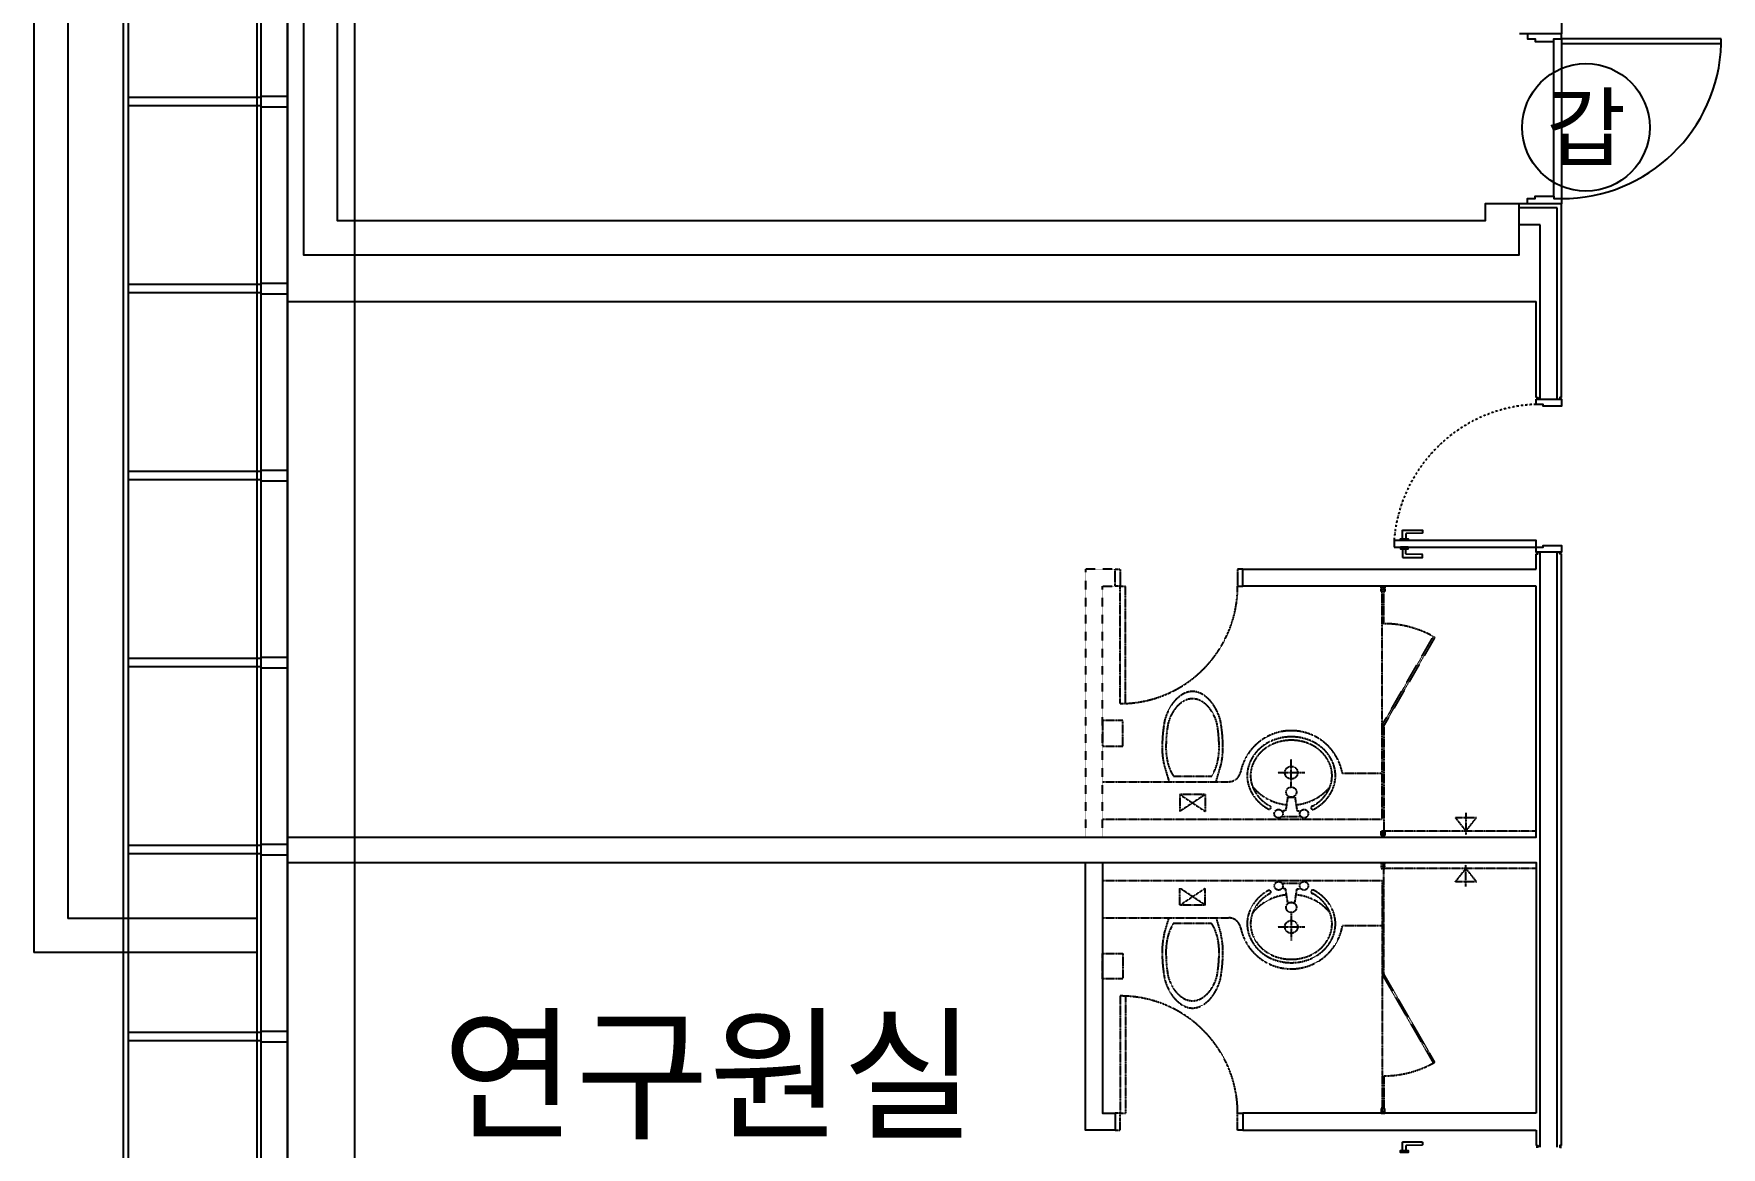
# Model space of a CAD drawing. Header units: metres. Extents: x 630750 to 860239, y 578133 to 726633.
# Drawn here: x 677618 to 687544, y 650960 to 657510 of the extents above; entities that cross this region are included whole.
import ezdxf
from ezdxf.enums import TextEntityAlignment as Align

# ---------------------------------------------------------------- set-up
doc = ezdxf.new("R2010")
doc.units = ezdxf.units.M
for name, pattern in [('DASHDOT', [25.4, 12.7, -6.35, 0, -6.35]), ('HID1', [0.375, 0.25, -0.125]), ('HIDDEN', [2, 1, -1])]:
    doc.linetypes.add(name, pattern=pattern)
doc.layers.add('A-CEN-1', color=1, linetype='Continuous', plot=False)
for name, color, linetype in [('A-CON', 2, 'Continuous'), ('A-DOR', 4, 'Continuous'), ('A-HAT-253', 253, 'Continuous'), ('A-TXT', 3, 'Continuous'), ('A-WAL-DW', 7, 'Continuous'), ('A-WALL-CONC', 2, 'Continuous'), ('A-WIN-GLASS', 4, 'Continuous'), ('DOR', 4, 'Continuous'), ('INT', 117, 'Continuous'), ('KUK-DOOR', 4, 'Continuous'), ('KUK-DOOR-FRAME', 4, 'Continuous'), ('KUK-WALL-DRYWALL', 4, 'Continuous'), ('KUK-WALL-FIN 1', 30, 'Continuous'), ('블럭', 7, 'Continuous'), ('외장그레이팅', 4, 'Continuous'), ('프레임', 5, 'Continuous')]:
    doc.layers.add(name, color=color, linetype=linetype)
doc.styles.add('TEXT', font='')
doc.styles.add('TEXT(돋음)', font='')
doc.styles.get('TEXT').set_extended_font_data('DotumChe')
doc.styles.get('TEXT(돋음)').set_extended_font_data('Dotum')

# ---------------------------------------------------------------- blocks, each defined once
blk = doc.blocks.new('A$C78790056')
at = {"layer": 'A-WIN-GLASS'}
blk.add_lwpolyline([(115.5, 191.4), (58.1, 208.8), (12.8, 59.5), (70.2, 42.1)], close=True, dxfattribs=at)
blk = doc.blocks.new('dor-1000x200conc')
at = {"layer": 'A-DOR'}
for p, q in [((30, 1139.5), (30, 200)), ((60, 1139.5), (30, 1139.5)), ((60, 1139.5), (60, 200)), ((30, 200), (60, 200))]:
    blk.add_line(p, q, dxfattribs=at)
for points in [[(0, 200), (0, 0), (30, 0), (30, 45), (45, 45), (45, 155), (30, 155), (30, 200)], [(1000, 200), (1000, 0), (970, 0), (970, 45), (955, 45), (955, 155), (970, 155), (970, 200)]]:
    blk.add_lwpolyline(points, close=True, dxfattribs=at)
blk.add_arc((30, 200), 940, 0, 88.17288, dxfattribs=at)
at = {"layer": 'DOR', "color": 9}
for points in [[(30, 200), (970, 200)], [(955, 155), (45, 155)]]:
    blk.add_lwpolyline(points, dxfattribs=at)

msp = doc.modelspace()

# ---------------------------------------------------------------- linework, layer by layer
at = {"layer": 'A-CEN-1', "linetype": 'Continuous'}
msp.add_line((679504.4, 706258.8, 0), (679504.4, 627125.8, 0), dxfattribs=at)
at = {"layer": 'A-HAT-253'}
msp.add_line((679110.4, 626833.6, 0), (679110.4, 665252, 0), dxfattribs=at)
at = {"layer": 'A-WAL-DW'}
for p, q in [((686454.5, 652784.9), (686454.5, 653309.9)), ((679110.4, 652784.9), (683804.4, 652784.9)), ((683804.4, 652784.9), (686454.5, 652784.9)), ((679110.4, 652634.9), (683804.4, 652634.9)), ((683804.4, 652634.9), (686454.5, 652634.9)), ((683804.5, 651059.9), (683804.5, 652634.9)), ((683904.5, 652634.9), (683904.5, 651159.9)), ((686454.5, 652634.9), (686454.5, 652119.9)), ((683904.5, 651159.9), (683979.5, 651159.9)), ((683979.5, 651159.9), (683979.5, 651059.9)), ((686454.5, 651159.9), (684729.5, 651159.9)), ((683979.5, 651059.9), (683804.5, 651059.9)), ((684729.5, 651059.9), (686454.5, 651059.9))]:
    msp.add_line(p, q, dxfattribs=at)
at = {"layer": 'A-WAL-DW', "linetype": 'HIDDEN'}
msp.add_line((684729.5, 651159.9), (684729.5, 651059.9), dxfattribs=at)
at = {"layer": 'A-WAL-DW'}
for points in [[(679110.4, 655934.9), (686454.4, 655934.9)], [(686454.4, 654359.9), (686454.5, 654449.9)], [(686454.4, 654259.9), (684729.4, 654259.9), (684729.4, 654359.9), (686454.4, 654359.9)], [(686454.5, 654259.9), (684729.5, 654259.9), (684729.5, 654359.9), (686454.5, 654359.9)], [(683904.4, 652784.9), (686454.4, 652784.9), (686454.4, 654259.9)], [(679110.4, 652784.9), (683804.4, 652784.9)], [(679110.4, 652784.9), (683804.4, 652784.9)], [(679110.4, 652634.9), (683804.4, 652634.9)], [(679110.4, 652634.9), (683804.4, 652634.9)], [(683904.4, 652634.9), (683904.4, 651159.9), (683979.4, 651159.9), (683979.4, 651059.9), (683804.4, 651059.9), (683804.4, 652634.9)], [(683904.5, 652634.9), (683904.5, 651159.9), (683979.5, 651159.9), (683979.5, 651059.9), (683804.5, 651059.9), (683804.5, 652634.9)], [(683904.4, 652634.9), (686454.4, 652634.9), (686454.4, 651159.9)], [(686454.4, 651159.9), (684729.4, 651159.9), (684729.4, 651059.9), (686454.4, 651059.9)], [(686454.5, 651159.9), (684729.5, 651159.9), (684729.5, 651059.9), (686454.5, 651059.9)], [(686454.4, 651059.9), (686454.4, 650969.9)]]:
    msp.add_lwpolyline(points, dxfattribs=at)
at = {"layer": 'A-WAL-DW', "linetype": 'HIDDEN'}
for points in [[(683904.4, 652784.9), (683904.4, 654259.9), (683979.4, 654259.9), (683979.4, 654359.9), (683804.4, 654359.9), (683804.4, 652784.9)], [(683904.5, 652784.9), (683904.5, 654259.9), (683979.5, 654259.9), (683979.5, 654359.9), (683804.5, 654359.9), (683804.5, 652784.9)]]:
    msp.add_lwpolyline(points, dxfattribs=at)
at = {"layer": 'A-WALL-CONC'}
for p, q in [((677618.4, 664304.6, 0), (677618.3, 652104.6, 0)), ((677818.4, 664104.6, 0), (677818.4, 652304.6, 0)), ((678930.4, 652304.6, 0), (677818.4, 652304.6, 0)), ((678930.4, 652104.6, 0), (677618.3, 652104.6, 0))]:
    msp.add_line(p, q, dxfattribs=at)
at = {"layer": 'A-WALL-CONC', "elevation": 0}
msp.add_lwpolyline([(679204.4, 658960.2), (679204.4, 656210.2), (686354.4, 656210.2), (686354.4, 656510.2), (686154.4, 656510.2), (686154.4, 656410.2), (679404.4, 656410.2), (679404.4, 658960.2)], dxfattribs=at)
at = {"layer": 'A-WIN-GLASS'}
for p, q in [((678930.4, 665494.7, 0), (678930.4, 626700.1, 0)), ((678954.4, 665462.3, 0), (678954.4, 626717.9, 0))]:
    msp.add_line(p, q, dxfattribs=at)
at = {"layer": 'A-WIN-GLASS', "color": 9}
msp.add_line((679110.4, 665252, 0), (679110.4, 626866.2, 0), dxfattribs=at)
at = {"layer": 'INT', "linetype": 'HID1', "ltscale": 3}
for p, q in [((684009.4, 653569.8), (684009.4, 654259.8)), ((684009.4, 654259.8), (684039.4, 654259.8)), ((684009.4, 653569.8), (684009.4, 654259.8)), ((684009.4, 654259.8), (684039.4, 654259.8)), ((684039.4, 653570.5), (684039.4, 654259.8)), ((684039.4, 653570.5), (684039.4, 654259.8)), ((685549.4, 653440.4), (685549.4, 654039.8)), ((685549.4, 653440.4), (685549.4, 654039.8)), ((684572.6, 653110.4), (684601.3, 653207.8)), ((684572.6, 653110.4), (684601.3, 653207.8)), ((685014.9, 653083.5), (685014.9, 653243.5)), ((685014.9, 653083.5), (685014.9, 653243.5)), ((684934.9, 653163.5), (685094.9, 653163.5)), ((684934.9, 653163.5), (685094.9, 653163.5)), ((685549.4, 653157.8), (685315.5, 653157.8)), ((685549.4, 653157.8), (685315.5, 653157.8)), ((684359.1, 653035.4), (684509.1, 652935.4)), ((684509.1, 653035.4), (684359.1, 652935.4)), ((684509.1, 653035.4), (684359.1, 653035.4)), ((684359.1, 653035.4), (684359.1, 652935.4)), ((684359.1, 653035.4), (684509.1, 652935.4)), ((684509.1, 653035.4), (684359.1, 652935.4)), ((684509.1, 653035.4), (684359.1, 653035.4)), ((684359.1, 653035.4), (684359.1, 652935.4)), ((684509.1, 653035.4), (684509.1, 652935.4)), ((684509.1, 653035.4), (684509.1, 652935.4)), ((684993.8, 653019.7), (684981.8, 652940.8)), ((684993.8, 653019.7), (684981.8, 652940.8)), ((684993.8, 653019.7), (685036.3, 653019.7)), ((684993.8, 653019.7), (685036.3, 653019.7)), ((685036.3, 653019.7), (685048.3, 652940.8)), ((685036.3, 653019.7), (685048.3, 652940.8)), ((684959.7, 652906.5), (685070.4, 652906.5)), ((684959.7, 652906.5), (685070.4, 652906.5)), ((684959.7, 652906.5), (685070.4, 652906.5)), ((684959.7, 652906.5), (685070.4, 652906.5)), ((684981.8, 652940.8), (684960.5, 652936.4)), ((684981.8, 652940.8), (684960.5, 652936.4)), ((684981.8, 652940.8), (684960.5, 652936.4)), ((684981.8, 652940.8), (684960.5, 652936.4)), ((685048.3, 652940.8), (685069.6, 652936.4)), ((685048.3, 652940.8), (685069.6, 652936.4)), ((685048.3, 652940.8), (685069.6, 652936.4)), ((685048.3, 652940.8), (685069.6, 652936.4)), ((686041.9, 652926.3), (686041.9, 652798.5)), ((686041.9, 652926.3), (686041.9, 652798.5)), ((686041.9, 652926.3), (686041.9, 652798.5)), ((686041.9, 652926.3), (686041.9, 652798.5)), ((683904.4, 652889.8), (685549.4, 652889.8)), ((683904.4, 652889.8), (685549.4, 652889.8)), ((683904.4, 652889.8), (685549.4, 652889.8)), ((683904.4, 652889.8), (685549.4, 652889.8)), ((686454.4, 652819.8), (685549.4, 652819.8)), ((686454.4, 652819.8), (685549.4, 652819.8)), ((686454.4, 652819.8), (685549.4, 652819.8)), ((685544.4, 652629.8), (685544.4, 652599.8)), ((685549.4, 652599.8), (685549.4, 652629.8)), ((685559.4, 651979.3), (685559.4, 652629.8)), ((685559.4, 652624.8), (685559.4, 652599.8)), ((685564.4, 652599.8), (685564.4, 652629.8)), ((686041.9, 652493.3), (686041.9, 652621.2)), ((686041.9, 652493.3), (686041.9, 652621.2)), ((686041.9, 652493.3), (686041.9, 652621.2)), ((683904.4, 652529.8), (685549.4, 652529.8)), ((683904.4, 652529.8), (685549.4, 652529.8)), ((683904.4, 652529.8), (685549.4, 652529.8)), ((684959.7, 652513.1), (685070.4, 652513.1)), ((684959.7, 652513.1), (685070.4, 652513.1)), ((684959.7, 652513.1), (685070.4, 652513.1)), ((685544.4, 652599.8), (685549.4, 652599.8)), ((686454.4, 652599.8), (685549.4, 652599.8)), ((686454.4, 652599.8), (685549.4, 652599.8)), ((686454.4, 652599.8), (685549.4, 652599.8)), ((685549.4, 652529.8), (685549.4, 651979.3)), ((685559.4, 652599.8), (685564.4, 652599.8)), ((685979.9, 652521), (686041.9, 652599.8)), ((686103.9, 652521), (685979.9, 652521)), ((686041.9, 652599.8), (686103.9, 652521)), ((684359.1, 652384.2), (684509.1, 652484.2)), ((684509.1, 652384.2), (684359.1, 652484.2)), ((684359.1, 652384.2), (684359.1, 652484.2)), ((684359.1, 652384.2), (684509.1, 652484.2)), ((684509.1, 652384.2), (684359.1, 652484.2)), ((684359.1, 652384.2), (684359.1, 652484.2)), ((684359.1, 652384.2), (684509.1, 652484.2)), ((684509.1, 652384.2), (684359.1, 652484.2)), ((684359.1, 652384.2), (684359.1, 652484.2)), ((684509.1, 652384.2), (684509.1, 652484.2)), ((684509.1, 652384.2), (684509.1, 652484.2)), ((684509.1, 652384.2), (684509.1, 652484.2)), ((684981.8, 652478.8), (684960.5, 652483.3)), ((684981.8, 652478.8), (684960.5, 652483.3)), ((684981.8, 652478.8), (684960.5, 652483.3)), ((684993.8, 652400), (684981.8, 652478.8)), ((684993.8, 652400), (684981.8, 652478.8)), ((684993.8, 652400), (684981.8, 652478.8)), ((685036.3, 652400), (685048.3, 652478.8)), ((685036.3, 652400), (685048.3, 652478.8)), ((685036.3, 652400), (685048.3, 652478.8)), ((685048.3, 652478.8), (685069.6, 652483.3)), ((685048.3, 652478.8), (685069.6, 652483.3)), ((685048.3, 652478.8), (685069.6, 652483.3)), ((683904.4, 652309.2), (684647.6, 652309.2)), ((684267, 652211.9), (684295.7, 652309.2)), ((684509.1, 652384.2), (684359.1, 652384.2)), ((684509.1, 652384.2), (684359.1, 652384.2)), ((684509.1, 652384.2), (684359.1, 652384.2)), ((684572.6, 652309.2), (684601.3, 652211.9)), ((684572.6, 652309.2), (684601.3, 652211.9)), ((684572.6, 652309.2), (684601.3, 652211.9)), ((684993.8, 652400), (685036.3, 652400)), ((684993.8, 652400), (685036.3, 652400)), ((684993.8, 652400), (685036.3, 652400)), ((685014.9, 652336.2), (685014.9, 652176.2)), ((685014.9, 652336.2), (685014.9, 652176.2)), ((685014.9, 652336.2), (685014.9, 652176.2)), ((684322.4, 652277.5), (684545.8, 652277.5)), ((684934.9, 652256.2), (685094.9, 652256.2)), ((684934.9, 652256.2), (685094.9, 652256.2)), ((684934.9, 652256.2), (685094.9, 652256.2)), ((685549.4, 652261.8), (685315.5, 652261.8)), ((685549.4, 652261.8), (685315.5, 652261.8)), ((685549.4, 652261.8), (685315.5, 652261.8)), ((683904.4, 651949.8), (683904.4, 652099.8)), ((683904.4, 652099.8), (684024.4, 652099.8)), ((684024.4, 652099.8), (684024.4, 651949.8)), ((684024.4, 651949.8), (683904.4, 651949.8)), ((685549.4, 651979.3), (685549.4, 651379.8)), ((685549.4, 651979.3), (685549.4, 651379.8)), ((685549.4, 651979.3), (685559.4, 651979.3)), ((685549.4, 651979.3), (685549.4, 651379.8)), ((685559.4, 651979.3), (685550.8, 651974.3)), ((685550.8, 651974.3), (685850.5, 651455.1)), ((685859.1, 651460.1), (685559.4, 651979.3)), ((684009.4, 651849.8), (684009.4, 651159.8)), ((684009.4, 651849.8), (684009.4, 651159.8)), ((684039.4, 651849.2), (684039.4, 651159.8)), ((684039.4, 651849.2), (684039.4, 651159.8)), ((685850.5, 651455.1), (685859.1, 651460.1)), ((685559.4, 651379.8), (685549.4, 651379.8)), ((685549.4, 651379.8), (685549.4, 651184.8)), ((685559.4, 651379.8), (685559.4, 651164.8)), ((683979.4, 651159.8), (683979.4, 651059.8)), ((684009.4, 651159.8), (683979.4, 651159.8)), ((684009.4, 651159.8), (684039.4, 651159.8)), ((684009.4, 651114.8), (684009.4, 651159.8)), ((684009.4, 651159.8), (684039.4, 651159.8)), ((684699.4, 651114.8), (684699.4, 651159.8)), ((684699.4, 651159.8), (684729.4, 651159.8)), ((684729.4, 651159.8), (684729.4, 651059.8)), ((685549.4, 651189.8), (685544.4, 651189.8)), ((685544.4, 651189.8), (685544.4, 651159.8)), ((685544.4, 651159.8), (685564.4, 651159.8)), ((685549.4, 651164.8), (685549.4, 651189.8)), ((685559.4, 651164.8), (685549.4, 651164.8)), ((685564.4, 651189.8), (685559.4, 651189.8)), ((685564.4, 651159.8), (685564.4, 651189.8)), ((683979.4, 651059.8), (684009.4, 651059.8)), ((684009.4, 651059.8), (684009.4, 651114.8)), ((684699.4, 651059.8), (684699.4, 651114.8)), ((684729.4, 651059.8), (684699.4, 651059.8)), ((684699.4, 651059.8), (684699.4, 651059.8))]:
    msp.add_line(p, q, dxfattribs=at)
for points in [[(683979.4, 654259.8), (683979.4, 654359.8), (684009.4, 654359.8), (684009.4, 654359.8), (684009.4, 654359.8), (684009.4, 654304.8), (684009.4, 654304.8), (684009.4, 654259.8)], [(683979.4, 654259.8), (683979.4, 654359.8), (684009.4, 654359.8), (684009.4, 654359.8), (684009.4, 654359.8), (684009.4, 654304.8), (684009.4, 654304.8), (684009.4, 654259.8)], [(684729.4, 654259.8), (684729.4, 654359.8), (684699.4, 654359.8), (684699.4, 654359.8), (684699.4, 654359.8), (684699.4, 654304.8), (684699.4, 654304.8), (684699.4, 654259.8)], [(684729.4, 654259.8), (684729.4, 654359.8), (684699.4, 654359.8), (684699.4, 654359.8), (684699.4, 654359.8), (684699.4, 654304.8), (684699.4, 654304.8), (684699.4, 654259.8)], [(685559.4, 653440.4), (685550.8, 653445.4), (685850.5, 653964.5), (685859.1, 653959.5)], [(685559.4, 653440.4), (685550.8, 653445.4), (685850.5, 653964.5), (685859.1, 653959.5)], [(683904.4, 653469.8), (683904.4, 653319.8), (684024.4, 653319.8), (684024.4, 653469.8)], [(683904.4, 653469.8), (683904.4, 653319.8), (684024.4, 653319.8), (684024.4, 653469.8)], [(686041.9, 652819.8), (686103.9, 652898.7), (685979.9, 652898.7)], [(686041.9, 652819.8), (686103.9, 652898.7), (685979.9, 652898.7)], [(686041.9, 652819.8), (686103.9, 652898.7), (685979.9, 652898.7)], [(686041.9, 652819.8), (686103.9, 652898.7), (685979.9, 652898.7)], [(686041.9, 652599.8), (686103.9, 652521), (685979.9, 652521)], [(686041.9, 652599.8), (686103.9, 652521), (685979.9, 652521)], [(683904.4, 651949.8), (683904.4, 652099.8), (684024.4, 652099.8), (684024.4, 651949.8)], [(683904.4, 651949.8), (683904.4, 652099.8), (684024.4, 652099.8), (684024.4, 651949.8)], [(685559.4, 651979.3), (685550.8, 651974.3), (685850.5, 651455.1), (685859.1, 651460.1)], [(685559.4, 651979.3), (685550.8, 651974.3), (685850.5, 651455.1), (685859.1, 651460.1)], [(683979.4, 651159.8), (683979.4, 651059.8), (684009.4, 651059.8), (684009.4, 651059.8), (684009.4, 651059.8), (684009.4, 651114.8), (684009.4, 651114.8), (684009.4, 651159.8)], [(683979.4, 651159.8), (683979.4, 651059.8), (684009.4, 651059.8), (684009.4, 651059.8), (684009.4, 651059.8), (684009.4, 651114.8), (684009.4, 651114.8), (684009.4, 651159.8)], [(684729.4, 651159.8), (684729.4, 651059.8), (684699.4, 651059.8), (684699.4, 651059.8), (684699.4, 651059.8), (684699.4, 651114.8), (684699.4, 651114.8), (684699.4, 651159.8)], [(684729.4, 651159.8), (684729.4, 651059.8), (684699.4, 651059.8), (684699.4, 651059.8), (684699.4, 651059.8), (684699.4, 651114.8), (684699.4, 651114.8), (684699.4, 651159.8)]]:
    msp.add_lwpolyline(points, close=True, dxfattribs=at)
for points in [[(685559.4, 654039.8), (685559.4, 654254.8), (685549.4, 654254.8), (685549.4, 654229.8), (685544.4, 654229.8), (685544.4, 654259.8), (685564.4, 654259.8), (685564.4, 654229.8), (685559.4, 654229.8)], [(685559.4, 654039.8), (685559.4, 654254.8), (685549.4, 654254.8), (685549.4, 654229.8), (685544.4, 654229.8), (685544.4, 654259.8), (685564.4, 654259.8), (685564.4, 654229.8), (685559.4, 654229.8)], [(685559.4, 654039.8), (685549.4, 654039.8), (685549.4, 654234.8)], [(685559.4, 654039.8), (685549.4, 654039.8), (685549.4, 654234.8)], [(685549.4, 652889.8), (685549.4, 653440.4), (685559.4, 653440.4), (685559.4, 652789.8)], [(685549.4, 652889.8), (685549.4, 653440.4), (685559.4, 653440.4), (685559.4, 652789.8)], [(684267, 653207.8), (684295.7, 653110.4)], [(684267, 653207.8), (684295.7, 653110.4)], [(684322.4, 653142.2), (684545.8, 653142.2)], [(684322.4, 653142.2), (684545.8, 653142.2)], [(685549.4, 652794.8), (685559.4, 652794.8), (685559.4, 652819.8), (685564.4, 652819.8), (685564.4, 652789.8), (685544.4, 652789.8), (685544.4, 652819.8), (685549.4, 652819.8), (685549.4, 652789.8)], [(685549.4, 652794.8), (685559.4, 652794.8), (685559.4, 652819.8), (685564.4, 652819.8), (685564.4, 652789.8), (685544.4, 652789.8), (685544.4, 652819.8), (685549.4, 652819.8), (685549.4, 652789.8)], [(685549.4, 652794.8), (685559.4, 652794.8), (685559.4, 652819.8), (685564.4, 652819.8), (685564.4, 652789.8), (685544.4, 652789.8), (685544.4, 652819.8), (685549.4, 652819.8), (685549.4, 652789.8)], [(685549.4, 652794.8), (685559.4, 652794.8), (685559.4, 652819.8), (685564.4, 652819.8), (685564.4, 652789.8), (685544.4, 652789.8), (685544.4, 652819.8), (685549.4, 652819.8), (685549.4, 652789.8)], [(685549.4, 652624.8), (685559.4, 652624.8), (685559.4, 652599.8), (685564.4, 652599.8), (685564.4, 652629.8), (685544.4, 652629.8), (685544.4, 652599.8), (685549.4, 652599.8), (685549.4, 652629.8)], [(685549.4, 652624.8), (685559.4, 652624.8), (685559.4, 652599.8), (685564.4, 652599.8), (685564.4, 652629.8), (685544.4, 652629.8), (685544.4, 652599.8), (685549.4, 652599.8), (685549.4, 652629.8)], [(685549.4, 652529.8), (685549.4, 651979.3), (685559.4, 651979.3), (685559.4, 652629.8)], [(685549.4, 652529.8), (685549.4, 651979.3), (685559.4, 651979.3), (685559.4, 652629.8)], [(684267, 652211.9), (684295.7, 652309.2)], [(684267, 652211.9), (684295.7, 652309.2)], [(684322.4, 652277.5), (684545.8, 652277.5)], [(684322.4, 652277.5), (684545.8, 652277.5)], [(685559.4, 651379.8), (685559.4, 651164.8), (685549.4, 651164.8), (685549.4, 651189.8), (685544.4, 651189.8), (685544.4, 651159.8), (685564.4, 651159.8), (685564.4, 651189.8), (685559.4, 651189.8)], [(685559.4, 651379.8), (685559.4, 651164.8), (685549.4, 651164.8), (685549.4, 651189.8), (685544.4, 651189.8), (685544.4, 651159.8), (685564.4, 651159.8), (685564.4, 651189.8), (685559.4, 651189.8)], [(685559.4, 651379.8), (685549.4, 651379.8), (685549.4, 651184.8)], [(685559.4, 651379.8), (685549.4, 651379.8), (685549.4, 651184.8)]]:
    msp.add_lwpolyline(points, dxfattribs=at)
for points in [[(684774.7, 653231.5, 0.223222), (684774.7, 653059.3)], [(684774.7, 653231.5, 0.223222), (684774.7, 653059.3)], [(683904.4, 653110.4), (684647.6, 653110.4, 0.356394), (684716.2, 653166.4)], [(683904.4, 653110.4), (684647.6, 653110.4, 0.356394), (684716.2, 653166.4)], [(683904.4, 652309.2), (684647.6, 652309.2, -0.356394), (684716.2, 652253.2)], [(683904.4, 652309.2), (684647.6, 652309.2, -0.356394), (684716.2, 652253.2)], [(684774.7, 652188.2, -0.223222), (684774.7, 652360.4)], [(684774.7, 652188.2, -0.223222), (684774.7, 652360.4)]]:
    msp.add_lwpolyline(points, format="xyb", dxfattribs=at)
for centre, radius in [((685014.9, 653163.5), 37.5), ((685014.9, 653163.5), 37.5), ((685014.9, 653049), 30.2), ((685014.9, 653049), 30.2), ((684940.1, 652922), 25), ((684940.1, 652922), 25), ((684940.1, 652922), 25), ((684940.1, 652922), 25), ((685090.1, 652922), 25), ((685090.1, 652922), 25), ((685090.1, 652922), 25), ((685090.1, 652922), 25), ((684940.1, 652497.7), 25), ((684940.1, 652497.7), 25), ((684940.1, 652497.7), 25), ((685090.1, 652497.7), 25), ((685090.1, 652497.7), 25), ((685090.1, 652497.7), 25), ((685014.9, 652370.6), 30.2), ((685014.9, 652370.6), 30.2), ((685014.9, 652370.6), 30.2), ((685014.9, 652256.2), 37.5), ((685014.9, 652256.2), 37.5), ((685014.9, 652256.2), 37.5)]:
    msp.add_circle(centre, radius, dxfattribs=at)
for centre, radius, start, end in [((684009.4, 654259.8), 690, 270, 359.99996), ((684009.4, 654259.8), 690, 270, 359.99996), ((685559.4, 653440.4), 599.4, 60.00003, 90.00003), ((685559.4, 653440.4), 599.4, 60.00003, 90.00003), ((684487.6, 653443.2), 212.8, 122.80779, 147.27756), ((684487.6, 653443.2), 212.8, 122.80779, 147.27756), ((684437.3, 653521.4), 119.8, 91.50013, 122.80779), ((684437.3, 653521.4), 119.8, 91.50013, 122.80779), ((684431, 653521.4), 119.8, 57.19226, 88.49992), ((684431, 653521.4), 119.8, 57.19226, 88.49992), ((684380.6, 653443.2), 212.8, 32.72249, 57.19226), ((684380.6, 653443.2), 212.8, 32.72249, 57.19226), ((684567.7, 653391.8), 307.9, 147.27756, 165.09627), ((684567.7, 653391.8), 307.9, 147.27756, 165.09627), ((684539, 653386.6), 257.6, 146.63494, 164.74308), ((684539, 653386.6), 257.6, 146.63494, 164.74308), ((684475.3, 653428.5), 181.4, 122.1708, 146.63494), ((684475.3, 653428.5), 181.4, 122.1708, 146.63494), ((684435.2, 653492.2), 106, 90.58943, 122.1708), ((684435.2, 653492.2), 106, 90.58943, 122.1708), ((684433, 653492.2), 106, 57.82925, 89.41062), ((684433, 653492.2), 106, 57.82925, 89.41062), ((684392.9, 653428.5), 181.4, 33.36511, 57.82925), ((684392.9, 653428.5), 181.4, 33.36511, 57.82925), ((684329.3, 653386.6), 257.6, 15.25697, 33.36511), ((684329.3, 653386.6), 257.6, 15.25697, 33.36511), ((684300.6, 653391.8), 307.9, 14.90379, 32.72249), ((684300.6, 653391.8), 307.9, 14.90379, 32.72249), ((685159.4, 653308.2), 904, 169.62826, 180.01136), ((685159.4, 653308.2), 904, 169.62826, 180.01136), ((685108.9, 653309.3), 831.2, 169.94871, 180.01265), ((685108.9, 653309.3), 831.2, 169.94871, 180.01265), ((683759.4, 653309.3), 831.2, 359.9874, 10.05134), ((683759.4, 653309.3), 831.2, 359.9874, 10.05134), ((683708.9, 653308.2), 904, 359.98869, 10.37179), ((683708.9, 653308.2), 904, 359.98869, 10.37179), ((685015.1, 653105.4), 305, 9.97222, 168.46307), ((685015.1, 653105.4), 305, 9.97222, 168.46307), ((684694.4, 653308.1), 439.1, 180.00003, 193.20478), ((684694.4, 653308.1), 439.1, 180.00003, 193.20478), ((684639.7, 653309.1), 362, 180.00003, 195.25697), ((684639.7, 653309.1), 362, 180.00003, 195.25697), ((684228.6, 653309.1), 362, 344.74308, 0.00003), ((684228.6, 653309.1), 362, 344.74308, 0.00003), ((684173.8, 653308.1), 439.1, 346.79527, 0.00003), ((684173.8, 653308.1), 439.1, 346.79527, 0.00003), ((684985.6, 653132.4), 233, 131.39866, 154.83329), ((684985.6, 653132.4), 233, 131.39866, 154.83329), ((685003.5, 653112.1), 260, 110.06024, 131.39866), ((685003.5, 653112.1), 260, 110.06024, 131.39866), ((685003.5, 653112.1), 240, 110.06024, 131.39866), ((685003.5, 653112.1), 240, 110.06024, 131.39866), ((685015.1, 653080.4), 293.8, 69.9398, 110.06024), ((685015.1, 653080.4), 293.8, 69.9398, 110.06024), ((685015.1, 653080.4), 273.8, 69.9398, 110.06024), ((685015.1, 653080.4), 273.8, 69.9398, 110.06024), ((685026.7, 653112.1), 240, 48.60139, 69.9398), ((685026.7, 653112.1), 240, 48.60139, 69.9398), ((685026.7, 653112.1), 260, 48.60139, 69.9398), ((685026.7, 653112.1), 260, 48.60139, 69.9398), ((685044.5, 653132.4), 233, 25.16677, 48.60139), ((685044.5, 653132.4), 233, 25.16677, 48.60139), ((684539, 653281.6), 257.6, 195.25697, 212.78214), ((684539, 653281.6), 257.6, 195.25697, 212.78214), ((684329.3, 653281.6), 257.6, 327.21791, 344.74308), ((684329.3, 653281.6), 257.6, 327.21791, 344.74308), ((684958, 653145.4), 182.5, 154.83329, 205.16677), ((684958, 653145.4), 182.5, 154.83329, 205.16677), ((684985.6, 653132.4), 213, 131.39866, 154.83329), ((684985.6, 653132.4), 213, 131.39866, 154.83329), ((685044.5, 653132.4), 213, 25.16677, 48.60139), ((685044.5, 653132.4), 213, 25.16677, 48.60139), ((685072.2, 653145.4), 182.5, 334.83329, 25.16677), ((685072.2, 653145.4), 182.5, 334.83329, 25.16677), ((685072.2, 653145.4), 202.5, 334.83329, 25.16677), ((685072.2, 653145.4), 202.5, 334.83329, 25.16677), ((684985.6, 653158.3), 233, 205.16677, 228.60139), ((684985.6, 653158.3), 233, 205.16677, 228.60139), ((685015.5, 653268.3), 294.7, 219.0024, 264.43923), ((685015.5, 653268.3), 294.7, 219.0024, 264.43923), ((684985.6, 653158.3), 213, 205.16677, 228.60139), ((684985.6, 653158.3), 213, 205.16677, 228.60139), ((685015.5, 653268.3), 294.7, 275.37726, 320.46038), ((685015.5, 653268.3), 294.7, 275.37726, 320.46038), ((685044.5, 653158.3), 213, 311.39866, 334.83329), ((685044.5, 653158.3), 213, 311.39866, 334.83329), ((685044.5, 653158.3), 233, 311.39866, 334.83329), ((685044.5, 653158.3), 233, 311.39866, 334.83329), ((685003.5, 653178.6), 260, 228.60139, 241.27683), ((685003.5, 653178.6), 260, 228.60139, 241.27683), ((685003.5, 653178.6), 240, 228.60139, 241.80414), ((685003.5, 653178.6), 240, 228.60139, 241.80414), ((684885.2, 652958.2), 10.1, 228.6967, 69.86741), ((684885.2, 652958.2), 10.1, 228.6967, 69.86741), ((685141.3, 652956.8), 10.4, 97.06992, 290.80355), ((685141.3, 652956.8), 10.4, 97.06992, 290.80355), ((685026.7, 653178.6), 240, 298.19591, 311.39866), ((685026.7, 653178.6), 240, 298.19591, 311.39866), ((685026.7, 653178.6), 260, 297.07862, 311.39866), ((685026.7, 653178.6), 260, 297.07862, 311.39866), ((684985.6, 652261.3), 233, 131.39861, 154.83323), ((684985.6, 652261.3), 233, 131.39861, 154.83323), ((684985.6, 652261.3), 233, 131.39861, 154.83323), ((685015.5, 652151.4), 294.7, 95.56077, 140.9976), ((685015.5, 652151.4), 294.7, 95.56077, 140.9976), ((685015.5, 652151.4), 294.7, 95.56077, 140.9976), ((684985.6, 652261.3), 213, 131.39861, 154.83323), ((684985.6, 652261.3), 213, 131.39861, 154.83323), ((684985.6, 652261.3), 213, 131.39861, 154.83323), ((685003.5, 652241.1), 260, 118.72317, 131.39861), ((685003.5, 652241.1), 260, 118.72317, 131.39861), ((685003.5, 652241.1), 260, 118.72317, 131.39861), ((685003.5, 652241.1), 240, 118.19586, 131.39861), ((685003.5, 652241.1), 240, 118.19586, 131.39861), ((685003.5, 652241.1), 240, 118.19586, 131.39861), ((684885.2, 652461.5), 10.1, 290.13259, 131.3033), ((684885.2, 652461.5), 10.1, 290.13259, 131.3033), ((684885.2, 652461.5), 10.1, 290.13259, 131.3033), ((685015.5, 652151.4), 294.7, 39.53962, 84.62274), ((685015.5, 652151.4), 294.7, 39.53962, 84.62274), ((685015.5, 652151.4), 294.7, 39.53962, 84.62274), ((685141.3, 652462.9), 10.4, 69.19645, 262.93008), ((685141.3, 652462.9), 10.4, 69.19645, 262.93008), ((685141.3, 652462.9), 10.4, 69.19645, 262.93008), ((685026.7, 652241.1), 240, 48.60134, 61.80409), ((685026.7, 652241.1), 240, 48.60134, 61.80409), ((685026.7, 652241.1), 240, 48.60134, 61.80409), ((685026.7, 652241.1), 260, 48.60134, 62.92138), ((685026.7, 652241.1), 260, 48.60134, 62.92138), ((685026.7, 652241.1), 260, 48.60134, 62.92138), ((685044.5, 652261.3), 213, 25.16671, 48.60134), ((685044.5, 652261.3), 213, 25.16671, 48.60134), ((685044.5, 652261.3), 213, 25.16671, 48.60134), ((685044.5, 652261.3), 233, 25.16671, 48.60134), ((685044.5, 652261.3), 233, 25.16671, 48.60134), ((685044.5, 652261.3), 233, 25.16671, 48.60134), ((684647.6, 652239.2), 70, 11.53693, 89.99997), ((684958, 652274.3), 202.5, 154.83323, 205.16672), ((684958, 652274.3), 182.5, 154.83323, 205.16671), ((684958, 652274.3), 182.5, 154.83323, 205.16671), ((684958, 652274.3), 182.5, 154.83323, 205.16671), ((685072.2, 652274.3), 182.5, 334.83323, 25.16671), ((685072.2, 652274.3), 182.5, 334.83323, 25.16671), ((685072.2, 652274.3), 182.5, 334.83323, 25.16671), ((685072.2, 652274.3), 202.5, 334.83323, 25.16671), ((685072.2, 652274.3), 202.5, 334.83323, 25.16671), ((685072.2, 652274.3), 202.5, 334.83323, 25.16671), ((684694.4, 652111.6), 439.1, 166.79522, 179.99997), ((684694.4, 652111.6), 439.1, 166.79522, 179.99997), ((684694.4, 652111.6), 439.1, 166.79522, 179.99997), ((684539, 652138.1), 257.6, 147.21786, 164.74303), ((684539, 652138.1), 257.6, 147.21786, 164.74303), ((684539, 652138.1), 257.6, 147.21786, 164.74303), ((684329.3, 652138.1), 257.6, 15.25692, 32.78209), ((684329.3, 652138.1), 257.6, 15.25692, 32.78209), ((684329.3, 652138.1), 257.6, 15.25692, 32.78209), ((684173.8, 652111.6), 439.1, 359.99997, 13.20473), ((684173.8, 652111.6), 439.1, 359.99997, 13.20473), ((684173.8, 652111.6), 439.1, 359.99997, 13.20473), ((685015.1, 652314.2), 305, 191.53693, 350.02778), ((685015.1, 652314.2), 305, 191.53693, 350.02778), ((685015.1, 652314.2), 305, 191.53693, 350.02778), ((685159.4, 652111.4), 904, 179.98864, 190.37174), ((685159.4, 652111.4), 904, 179.98864, 190.37174), ((685159.4, 652111.4), 904, 179.98864, 190.37174), ((684639.7, 652110.6), 362, 164.74303, 179.99997), ((684639.7, 652110.6), 362, 164.74303, 179.99997), ((684639.7, 652110.6), 362, 164.74303, 179.99997), ((685108.9, 652110.4), 831.2, 179.98735, 190.05129), ((685108.9, 652110.4), 831.2, 179.98735, 190.05129), ((685108.9, 652110.4), 831.2, 179.98735, 190.05129), ((684228.6, 652110.6), 362, 359.99997, 15.25692), ((684228.6, 652110.6), 362, 359.99997, 15.25692), ((684228.6, 652110.6), 362, 359.99997, 15.25692), ((683759.4, 652110.4), 831.2, 349.94866, 0.0126), ((683759.4, 652110.4), 831.2, 349.94866, 0.0126), ((683759.4, 652110.4), 831.2, 349.94866, 0.0126), ((683708.9, 652111.4), 904, 349.62821, 0.01131), ((683708.9, 652111.4), 904, 349.62821, 0.01131), ((683708.9, 652111.4), 904, 349.62821, 0.01131), ((684985.6, 652287.3), 233, 205.16671, 228.60134), ((684985.6, 652287.3), 233, 205.16671, 228.60134), ((684985.6, 652287.3), 233, 205.16671, 228.60134), ((684985.6, 652287.3), 213, 205.16671, 228.60134), ((684985.6, 652287.3), 213, 205.16671, 228.60134), ((684985.6, 652287.3), 213, 205.16671, 228.60134), ((685003.5, 652307.5), 260, 228.60134, 249.93976), ((685003.5, 652307.5), 260, 228.60134, 249.93976), ((685003.5, 652307.5), 260, 228.60134, 249.93976), ((685003.5, 652307.5), 240, 228.60134, 249.93976), ((685003.5, 652307.5), 240, 228.60134, 249.93976), ((685003.5, 652307.5), 240, 228.60134, 249.93976), ((685026.7, 652307.5), 240, 290.0602, 311.39861), ((685026.7, 652307.5), 240, 290.0602, 311.39861), ((685026.7, 652307.5), 240, 290.0602, 311.39861), ((685026.7, 652307.5), 260, 290.0602, 311.39861), ((685026.7, 652307.5), 260, 290.0602, 311.39861), ((685026.7, 652307.5), 260, 290.0602, 311.39861), ((685044.5, 652287.3), 213, 311.39861, 334.83323), ((685044.5, 652287.3), 213, 311.39861, 334.83323), ((685044.5, 652287.3), 213, 311.39861, 334.83323), ((685044.5, 652287.3), 233, 311.39861, 334.83323), ((685044.5, 652287.3), 233, 311.39861, 334.83323), ((685044.5, 652287.3), 233, 311.39861, 334.83323), ((685015.1, 652339.3), 293.8, 249.93976, 290.0602), ((685015.1, 652339.3), 293.8, 249.93976, 290.0602), ((685015.1, 652339.3), 293.8, 249.93976, 290.0602), ((685015.1, 652339.3), 273.8, 249.93976, 290.0602), ((685015.1, 652339.3), 273.8, 249.93976, 290.0602), ((685015.1, 652339.3), 273.8, 249.93976, 290.0602), ((684567.7, 652027.9), 307.9, 194.90373, 212.72244), ((684567.7, 652027.9), 307.9, 194.90373, 212.72244), ((684567.7, 652027.9), 307.9, 194.90373, 212.72244), ((684539, 652033.1), 257.6, 195.25692, 213.36506), ((684539, 652033.1), 257.6, 195.25692, 213.36506), ((684539, 652033.1), 257.6, 195.25692, 213.36506), ((684329.3, 652033.1), 257.6, 326.63489, 344.74303), ((684329.3, 652033.1), 257.6, 326.63489, 344.74303), ((684329.3, 652033.1), 257.6, 326.63489, 344.74303), ((684300.6, 652027.9), 307.9, 327.27751, 345.09621), ((684300.6, 652027.9), 307.9, 327.27751, 345.09621), ((684300.6, 652027.9), 307.9, 327.27751, 345.09621), ((684009.4, 651159.8), 690, 0.00004, 90), ((684009.4, 651159.8), 690, 0.00004, 90), ((684487.6, 651976.4), 212.8, 212.72244, 237.19221), ((684487.6, 651976.4), 212.8, 212.72244, 237.19221), ((684487.6, 651976.4), 212.8, 212.72244, 237.19221), ((684475.3, 651991.2), 181.4, 213.36506, 237.8292), ((684475.3, 651991.2), 181.4, 213.36506, 237.8292), ((684475.3, 651991.2), 181.4, 213.36506, 237.8292), ((684435.2, 651927.5), 106, 237.8292, 269.41057), ((684435.2, 651927.5), 106, 237.8292, 269.41057), ((684435.2, 651927.5), 106, 237.8292, 269.41057), ((684433, 651927.5), 106, 270.58938, 302.17075), ((684433, 651927.5), 106, 270.58938, 302.17075), ((684433, 651927.5), 106, 270.58938, 302.17075), ((684392.9, 651991.2), 181.4, 302.17075, 326.63489), ((684392.9, 651991.2), 181.4, 302.17075, 326.63489), ((684392.9, 651991.2), 181.4, 302.17075, 326.63489), ((684380.6, 651976.4), 212.8, 302.80774, 327.27751), ((684380.6, 651976.4), 212.8, 302.80774, 327.27751), ((684380.6, 651976.4), 212.8, 302.80774, 327.27751), ((684437.3, 651898.3), 119.8, 237.19221, 268.49987), ((684437.3, 651898.3), 119.8, 237.19221, 268.49987), ((684437.3, 651898.3), 119.8, 237.19221, 268.49987), ((684431, 651898.3), 119.8, 271.50008, 302.80774), ((684431, 651898.3), 119.8, 271.50008, 302.80774), ((684431, 651898.3), 119.8, 271.50008, 302.80774), ((685559.4, 651979.3), 599.4, 269.99997, 299.99997), ((685559.4, 651979.3), 599.4, 269.99997, 299.99997), ((685559.4, 651979.3), 599.4, 269.99997, 299.99997)]:
    msp.add_arc(centre, radius, start, end, dxfattribs=at)
at = {"layer": 'KUK-DOOR'}
msp.add_lwpolyline([(685619.5, 654489.9), (686454.5, 654489.9), (686454.5, 654529.9), (685619.5, 654529.9)], close=True, dxfattribs=at)
at = {"layer": 'KUK-DOOR', "color": 251, "elevation": -9848.1}
for points in [[(685657, 654529.9), (685657, 654539.9), (685669.5, 654539.9), (685669.5, 654587.9, -0.466045), (685673.1, 654590.9), (685785, 654590.9, -0.414214), (685787, 654588.9), (685787, 654574.8, -0.414214), (685785, 654572.8), (685692.5, 654570.9, 0.42701), (685689.5, 654567.6), (685689.5, 654539.9), (685702, 654539.9), (685702, 654529.9), (685657, 654529.9), (685657, 654539.9), (685689.5, 654539.9)], [(685657, 654489.9), (685657, 654479.9), (685669.5, 654479.9), (685669.5, 654431.9, 0.466045), (685673.1, 654428.9), (685785, 654428.9, 0.414214), (685787, 654430.9), (685787, 654444.9, 0.414214), (685785, 654446.9), (685692.5, 654448.9, -0.42701), (685689.5, 654452.1), (685689.5, 654479.9), (685702, 654479.9), (685702, 654489.9), (685657, 654489.9), (685657, 654479.9), (685689.5, 654479.9)], [(685656.9, 650929.9), (685656.9, 650939.9), (685669.4, 650939.9), (685669.4, 650987.9, -0.466045), (685673, 650990.9), (685784.9, 650990.9, -0.414214), (685786.9, 650988.9), (685786.9, 650974.8, -0.414214), (685784.9, 650972.8), (685692.4, 650970.9, 0.42701), (685689.4, 650967.6), (685689.4, 650939.9), (685701.9, 650939.9), (685701.9, 650929.9), (685656.9, 650929.9), (685656.9, 650939.9), (685689.4, 650939.9)]]:
    msp.add_lwpolyline(points, format="xyb", dxfattribs=at)
at = {"layer": 'KUK-DOOR', "color": 1, "linetype": 'DASHDOT'}
msp.add_arc((686486.3, 654460.9), 869.6, 92.09949, 175.44783, dxfattribs=at)
at = {"layer": 'KUK-DOOR-FRAME'}
for points in [[(686454.5, 655359.9), (686604.5, 655359.9), (686604.5, 655319.9), (686496.5, 655319.9), (686496.5, 655329.9), (686454.5, 655329.9), (686454.5, 655359.9)], [(686454.5, 654489.9), (686496.5, 654489.9), (686496.5, 654499.9), (686604.5, 654499.9), (686604.5, 654459.9), (686454.5, 654459.9), (686454.5, 654489.9)]]:
    msp.add_lwpolyline(points, dxfattribs=at)
at = {"layer": 'KUK-WALL-DRYWALL'}
for p, q in [((686579.4, 656485.2), (686356.5, 656485.2)), ((686579.4, 656485.2), (686356.5, 656485.2)), ((686479.4, 656385.2), (686356.5, 656385.2)), ((686479.4, 656385.2), (686356.5, 656385.2)), ((686479.5, 650959.9), (686479.5, 654459.9)), ((686579.5, 650959.9), (686579.5, 654459.9))]:
    msp.add_line(p, q, dxfattribs=at)
for points in [[(686579.4, 655359.9), (686579.4, 656485.2)], [(686479.4, 655359.9), (686479.4, 656385.2)]]:
    msp.add_lwpolyline(points, dxfattribs=at)
at = {"layer": 'KUK-WALL-FIN 1'}
for p, q in [((686604.4, 661959.3), (686604.4, 657510.2)), ((686604.4, 657510.2), (686356.5, 657510.2)), ((686604.4, 657510.2), (686356.5, 657510.2)), ((686604.4, 656510.2), (686356.5, 656510.2)), ((686604.4, 656510.2), (686356.5, 656510.2)), ((686454.4, 655369.9), (686454.4, 655934.9)), ((686604.5, 650969.9), (686604.5, 654449.9))]:
    msp.add_line(p, q, dxfattribs=at)
for points in [[(686604.4, 655369.9), (686604.4, 656510.2)], [(686454.5, 655369.9), (686464.5, 655369.9), (686464.5, 655359.9), (686454.5, 655359.9)], [(686604.5, 655369.9), (686594.5, 655369.9), (686594.5, 655359.9), (686604.5, 655359.9)], [(686454.5, 654449.9), (686464.5, 654449.9), (686464.5, 654459.9), (686454.5, 654459.9)], [(686604.5, 654449.9), (686594.5, 654449.9), (686594.5, 654459.9), (686604.5, 654459.9)], [(686454.4, 650969.9), (686464.4, 650969.9), (686464.4, 650959.9), (686454.4, 650959.9)], [(686604.4, 650969.9), (686594.4, 650969.9), (686594.4, 650959.9), (686604.4, 650959.9)]]:
    msp.add_lwpolyline(points, dxfattribs=at)
at = {"layer": '블럭', "color": 1}
msp.add_circle((686747.9, 656959.3, 0), 375, dxfattribs=at)
at = {"layer": '외장그레이팅'}
for p, q in [((678144.4, 663710.2, 0), (678144.4, 641710.5, 0)), ((678174.4, 663710.2, 0), (678174.4, 641710.5, 0))]:
    msp.add_line(p, q, dxfattribs=at)
at = {"layer": '프레임'}
for p, q in [((678954.4, 657135.2, 0), (678174.4, 657135.2, 0)), ((678954.4, 657085.2, 0), (678174.4, 657085.2, 0)), ((678954.4, 656035.2, 0), (678174.4, 656035.2, 0)), ((678954.4, 655985.2, 0), (678174.4, 655985.2, 0)), ((678954.4, 654935.2, 0), (678174.4, 654935.2, 0)), ((678954.4, 654885.2, 0), (678174.4, 654885.2, 0)), ((678954.4, 653835.2, 0), (678174.4, 653835.2, 0)), ((678954.4, 653785.2, 0), (678174.4, 653785.2, 0)), ((678954.4, 652735.2, 0), (678174.4, 652735.2, 0)), ((678954.4, 652685.2, 0), (678174.4, 652685.2, 0)), ((678954.4, 651635.2, 0), (678174.4, 651635.2, 0)), ((678954.4, 651585.2, 0), (678174.4, 651585.2, 0))]:
    msp.add_line(p, q, dxfattribs=at)

# ---------------------------------------------------------------- block references
at = {"rotation": 270}
msp.add_blockref('dor-1000x200conc', (686404.4, 657510.2), dxfattribs=at)
at = {"layer": 'A-CON', "rotation": 106.8799999978578}
for p in [(679171.1, 657085.3, 0), (679171.1, 655985.3, 0), (679171.1, 654885.3, 0), (679171.1, 653785.3, 0), (679171.1, 652685.3, 0), (679171.1, 651585.3, 0)]:
    msp.add_blockref('A$C78790056', p, dxfattribs=at)

# ---------------------------------------------------------------- texts
at = {"layer": 'A-TXT', "style": 'TEXT(돋음)'}
msp.add_text('연구원실', height=625, dxfattribs=at).set_placement((681589.5, 651386.8, 0), align=Align.MIDDLE_CENTER)
at = {"layer": '블럭', "style": 'TEXT'}
msp.add_text('갑', height=375, dxfattribs=at).set_placement((686747.9, 656959.3, 0), align=Align.MIDDLE_CENTER)

doc.saveas('drawing.dxf')
